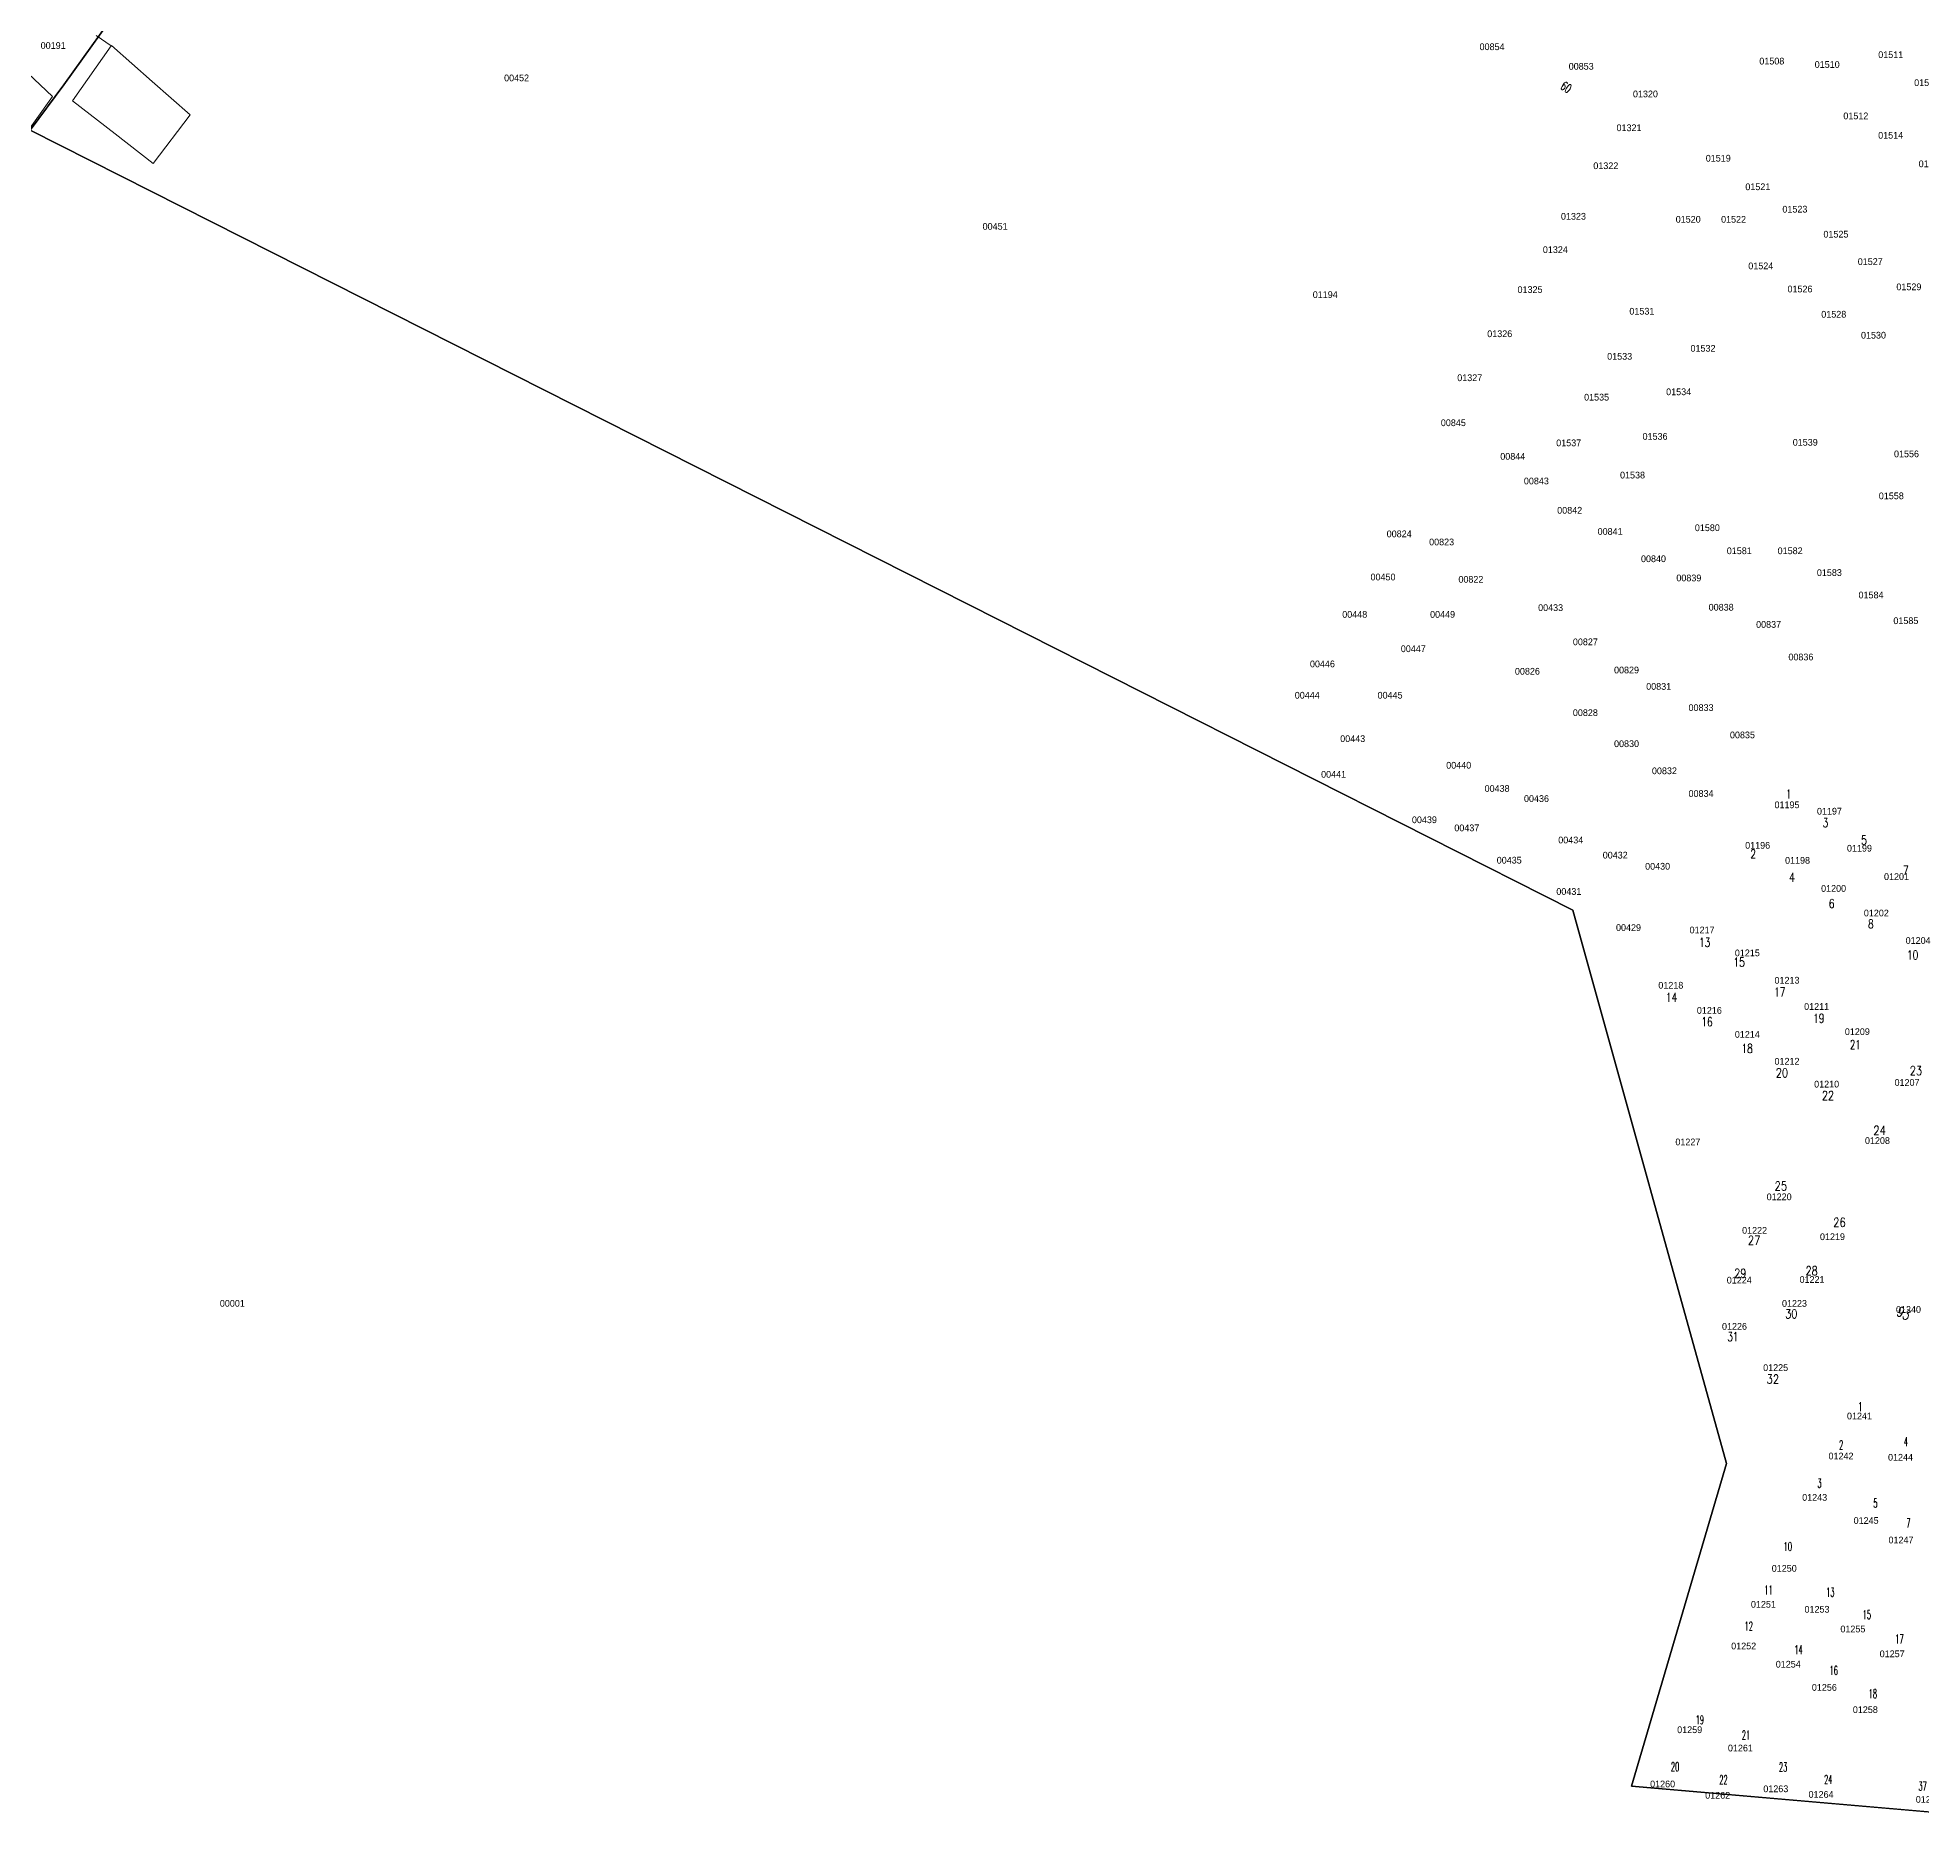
# Model space of a CAD drawing. Header units: metres. Extents: x 245232 to 248406, y 1633796 to 1637634.
# Drawn here: x 247301.5 to 247722.2, y 1634753 to 1635154.4 of the extents above; entities that cross this region are included whole.
import ezdxf
from ezdxf.enums import TextEntityAlignment as Align

# ---------------------------------------------------------------- set-up
doc = ezdxf.new("R2010")
doc.units = ezdxf.units.M
doc.header["$MEASUREMENT"] = 0
for name, color, linetype in [('historique_numero_parcelle', 7, 'Continuous'), ('limites_sections', 7, 'Continuous'), ('numero_lot', 7, 'Continuous')]:
    doc.layers.add(name, color=color, linetype=linetype)
doc.layers.add('LIMITES_PARCELLES', color=7, linetype='Continuous', lineweight=0, true_color=0xffffff)
doc.styles.add('Style-FANCY', font='FANCY.shx')
doc.styles.add('Style-STANDARD', font='STANDARD.shx')

msp = doc.modelspace()

# ---------------------------------------------------------------- linework, layer by layer
at = {"layer": 'limites_parcelles'}
for p, q in [((247317.87, 1635152.519), (247314.515, 1635154.846)), ((247309.225, 1635140.297), (247317.87, 1635152.519)), ((247317.87, 1635152.519), (247317.955, 1635152.64)), ((247317.955, 1635152.64), (247327.05, 1635144.618)), ((247295.167, 1635150.322), (247304.796, 1635141.261)), ((247327.05, 1635144.618), (247335.513, 1635137.153)), ((247304.796, 1635141.261), (247297.4, 1635130.927)), ((247318.763, 1635132.869), (247309.225, 1635140.297)), ((247335.513, 1635137.153), (247327.245, 1635126.264)), ((247327.245, 1635126.264), (247318.763, 1635132.869))]:
    msp.add_line(p, q, dxfattribs=at)
at = {"layer": 'limites_sections'}
for p, q in [((247299.761, 1635133.712), (247515.874, 1635024.452)), ((247515.874, 1635024.452), (247644.221, 1634959.563)), ((247644.221, 1634959.563), (247678.542, 1634836.02)), ((247678.542, 1634836.02), (247657.284, 1634763.969)), ((247657.284, 1634763.969), (247783.534, 1634753.015))]:
    msp.add_line(p, q, dxfattribs=at)
at = {"layer": 'limites_sections', "flags": 128}
for points in [[(247296.302, 1635790.305), (247348.226, 1635742.018), (247358.082, 1635722.505), (247359.67, 1635703.852), (247422.045, 1635629.57), (247417.621, 1635623.631), (247450.488, 1635588.229), (247542.1, 1635510.838), (247567.897, 1635483.829), (247520.934, 1635410.407), (247462.725, 1635349.552), (247386.657, 1635252.979), (247335.725, 1635183.526), (247307.282, 1635143.838), (247299.761, 1635133.712)], [(247783.534, 1634753.015), (247657.284, 1634763.969), (247678.542, 1634836.02), (247644.221, 1634959.563), (247515.874, 1635024.452), (247299.761, 1635133.712), (247307.282, 1635143.838), (247335.725, 1635183.526)]]:
    msp.add_lwpolyline(points, dxfattribs=at)

# ---------------------------------------------------------------- texts
at = {"layer": 'historique_numero_parcelle', "style": 'Style-FANCY'}
msp.add_text('00191', height=1.5, dxfattribs=at).set_placement((247304.923, 1635152.622), align=Align.MIDDLE_CENTER)
for s, p in [('00854', (247626.169, 1635152.344)), ('01511', (247715.178, 1635150.576)), ('00853', (247646.065, 1635147.974)), ('01508', (247688.626, 1635149.137)), ('01510', (247700.991, 1635148.38)), ('00452', (247408.382, 1635145.387)), ('01320', (247660.412, 1635141.812)), ('01513', (247723.195, 1635144.338)), ('01321', (247656.744, 1635134.251)), ('01512', (247707.384, 1635136.9)), ('01514', (247715.163, 1635132.581)), ('01322', (247651.563, 1635125.775)), ('01519', (247676.667, 1635127.455)), ('01516', (247724.197, 1635126.209)), ('01521', (247685.503, 1635121.079)), ('00451', (247515.225, 1635112.245)), ('01323', (247644.337, 1635114.491)), ('01520', (247669.957, 1635113.813)), ('01522', (247680.087, 1635113.813)), ('01523', (247693.776, 1635116.075)), ('01525', (247702.938, 1635110.494)), ('01324', (247640.301, 1635107.048)), ('01527', (247710.604, 1635104.376)), ('01524', (247686.165, 1635103.421)), ('01194', (247588.921, 1635096.999)), ('01325', (247634.646, 1635098.125)), ('01526', (247694.913, 1635098.257)), ('01529', (247719.228, 1635098.737)), ('01531', (247659.617, 1635093.294)), ('01528', (247702.459, 1635092.619)), ('01326', (247627.885, 1635088.265)), ('01530', (247711.322, 1635087.94)), ('01533', (247654.656, 1635083.221)), ('01532', (247673.263, 1635085.016)), ('01327', (247621.187, 1635078.443)), ('01535', (247649.505, 1635074.104)), ('01534', (247667.825, 1635075.303)), ('00845', (247617.524, 1635068.395)), ('01537', (247643.277, 1635063.906)), ('01536', (247662.561, 1635065.346)), ('01539', (247696.086, 1635064.026)), ('00844', (247630.795, 1635060.893)), ('01556', (247718.69, 1635061.445)), ('00843', (247636.062, 1635055.397)), ('01538', (247657.53, 1635056.708)), ('00842', (247643.499, 1635048.855)), ('01558', (247715.302, 1635052.073)), ('01580', (247674.234, 1635044.949)), ('00824', (247605.431, 1635043.586)), ('00823', (247614.904, 1635041.782)), ('00841', (247652.524, 1635044.118)), ('00840', (247662.206, 1635038.027)), ('01581', (247681.361, 1635039.808)), ('01582', (247692.714, 1635039.808)), ('00450', (247601.827, 1635033.953)), ('00822', (247621.44, 1635033.435)), ('00839', (247670.101, 1635033.741)), ('01583', (247701.475, 1635034.94)), ('01584', (247710.776, 1635029.936)), ('00448', (247595.511, 1635025.607)), ('00449', (247615.119, 1635025.607)), ('00433', (247639.239, 1635027.119)), ('00838', (247677.314, 1635027.2)), ('01585', (247718.553, 1635024.197)), ('00827', (247647.001, 1635019.48)), ('00837', (247687.906, 1635023.365)), ('00447', (247608.583, 1635017.937)), ('00836', (247695.118, 1635016.092)), ('00446', (247588.299, 1635014.553)), ('00826', (247634.062, 1635012.908)), ('00829', (247656.189, 1635013.188)), ('00444', (247584.911, 1635007.56)), ('00445', (247603.399, 1635007.561)), ('00831', (247663.37, 1635009.524)), ('00828', (247647.001, 1635003.66)), ('00833', (247672.827, 1635004.788)), ('00835', (247682.068, 1634998.697)), ('00443', (247595.06, 1634997.861)), ('00830', (247656.189, 1634996.731)), ('00440', (247618.723, 1634991.93)), ('00832', (247664.652, 1634990.681)), ('00441', (247590.784, 1634989.9)), ('00438', (247627.293, 1634986.742)), ('00436', (247636.083, 1634984.485)), ('00834', (247672.821, 1634985.613)), ('01195', (247692.017, 1634983.09)), ('01197', (247701.494, 1634981.665)), ('00439', (247611.066, 1634979.749)), ('00437', (247620.532, 1634977.944)), ('00434', (247643.74, 1634975.237)), ('01196', (247685.462, 1634974.039)), ('01199', (247708.191, 1634973.398)), ('00435', (247629.998, 1634970.725)), ('00432', (247653.663, 1634971.853)), ('00430', (247663.129, 1634969.372)), ('01198', (247694.369, 1634970.69)), ('01201', (247716.462, 1634967.055)), ('00431', (247643.305, 1634963.733)), ('01200', (247702.417, 1634964.418)), ('01202', (247711.964, 1634958.93)), ('00429', (247656.631, 1634955.679)), ('01217', (247673.06, 1634955.149)), ('01204', (247721.291, 1634952.802)), ('01215', (247683.16, 1634950.035)), ('01213', (247692.013, 1634943.924)), ('01218', (247666.078, 1634942.802)), ('01216', (247674.681, 1634937.189)), ('01211', (247698.631, 1634938.063)), ('01214', (247683.153, 1634931.826)), ('01209', (247707.721, 1634932.45)), ('01212', (247692.013, 1634925.84)), ('01210', (247700.866, 1634920.726)), ('01207', (247718.818, 1634921.1)), ('01227', (247669.887, 1634907.827)), ('01208', (247712.209, 1634908.129)), ('01220', (247690.264, 1634895.569)), ('01222', (247684.778, 1634888.085)), ('01219', (247702.166, 1634886.66)), ('01224', (247681.351, 1634876.968)), ('01221', (247697.612, 1634877.111)), ('00001', (247344.92, 1634871.78)), ('01223', (247693.684, 1634871.765)), ('01240', (247719.137, 1634870.419)), ('01226', (247680.289, 1634866.634)), ('01225', (247689.48, 1634857.44)), ('01241', (247708.196, 1634846.633)), ('01242', (247704.074, 1634837.691)), ('01244', (247717.361, 1634837.419)), ('01243', (247698.195, 1634828.457)), ('01245', (247709.681, 1634823.296)), ('01247', (247717.459, 1634818.951)), ('01250', (247691.395, 1634812.611)), ('01251', (247686.753, 1634804.592)), ('01253', (247698.711, 1634803.477)), ('01255', (247706.722, 1634799.08)), ('01252', (247682.351, 1634795.281)), ('01257', (247715.497, 1634793.535)), ('01254', (247692.296, 1634791.216)), ('01256', (247700.355, 1634786.033)), ('01258', (247709.503, 1634781.067)), ('01259', (247670.291, 1634776.585)), ('01261', (247681.618, 1634772.498)), ('01260', (247664.244, 1634764.48)), ('01263', (247689.516, 1634763.394)), ('01262', (247676.544, 1634761.945)), ('01264', (247699.619, 1634762.145)), ('01277', (247723.558, 1634761.031))]:
    msp.add_text(s, height=1.5, rotation=0.1323, dxfattribs=at).set_placement(p, align=Align.MIDDLE_CENTER)
at = {"layer": 'numero_lot', "linetype": 'Continuous', "style": 'Style-STANDARD', "width": 0.701047}
msp.add_text('60', height=2, rotation=327.26698, dxfattribs=at).set_placement((247641.255, 1635143.064))
at = {"layer": 'numero_lot', "linetype": 'Continuous', "style": 'Style-STANDARD', "width": 0.833333}
msp.add_text('93', height=2.25, rotation=335, dxfattribs=at).set_placement((247717.223, 1634871.182), align=Align.TOP_LEFT)
at = {"layer": 'numero_lot', "linetype": 'Continuous', "char_height": 2, "attachment_point": 1, "line_spacing_factor": 0.819163, "style": 'Style-STANDARD'}
for s, insert in [('\\H1x;\\W0.571429;1', (247691.911, 1634986.487)), ('\\H1x;\\W0.809524;3', (247699.966, 1634980.097)), ('\\H1x;\\W0.809524;5', (247708.581, 1634976.208)), ('\\H1x;\\W0.809524;2', (247683.832, 1634973.152)), ('\\H1x;\\W0.857143;4', (247692.45, 1634967.873)), ('\\H1x;\\W0.809524;7', (247717.906, 1634969.466)), ('\\H1x;\\W0.809524;6', (247701.357, 1634962.039)), ('\\H1x;\\W0.809524;8', (247710.102, 1634957.521)), ('\\H1x;\\W0.809524;13', (247672.377, 1634953.369)), ('\\H1x;\\W0.809524;15', (247680.077, 1634948.973)), ('\\H1x;\\W0.809524;10', (247718.793, 1634950.561)), ('\\H1x;\\W0.833332;14', (247664.934, 1634941.113)), ('\\H1x;\\W0.809524;17', (247689.137, 1634942.305)), ('\\H1x;\\W0.809524;19', (247697.842, 1634936.437)), ('\\H1x;\\W0.809524;16', (247672.89, 1634935.645)), ('\\H1x;\\W0.809524;18', (247681.852, 1634929.71)), ('\\H1x;\\W0.761905;21', (247706.079, 1634930.552)), ('\\H1x;\\W0.880951;20', (247689.503, 1634924.245)), ('\\H1x;\\W0.880951;23', (247719.421, 1634924.733)), ('\\H1x;\\W0.880951;22', (247699.79, 1634919.174)), ('\\H1x;\\W0.904762;24', (247711.275, 1634911.383)), ('\\H1x;\\W0.880951;25', (247689.258, 1634898.987)), ('\\H1x;\\W0.880951;26', (247702.358, 1634890.866)), ('\\H1x;\\W0.880951;27', (247683.297, 1634886.853)), ('\\H1x;\\W0.880951;29', (247680.215, 1634879.49)), ('\\H1x;\\W0.880951;28', (247696.146, 1634880.068)), ('\\H1x;\\W0.880951;30', (247691.595, 1634870.438)), ('\\H1x;\\W0.761905;31', (247678.737, 1634865.337)), ('\\H1x;\\W0.880951;32', (247687.479, 1634855.867)), ('\\H1x;\\W0.571429;1', (247707.908, 1634849.712)), ('\\H1x;\\W0.571429;2', (247703.638, 1634841.181)), ('\\H1x;\\W0.571429;4', (247718.104, 1634841.912)), ('\\H1x;\\W0.571429;3', (247698.804, 1634832.629)), ('\\H1x;\\W0.571429;5', (247711.296, 1634828.187)), ('\\H1x;\\W0.571429;7', (247718.679, 1634823.772)), ('\\H1x;\\W0.571429;10', (247691.275, 1634818.493)), ('\\H1x;\\W0.571429;11', (247686.96, 1634808.775)), ('\\H1x;\\W0.571429;13', (247700.767, 1634808.295)), ('\\H1x;\\W0.571429;15', (247708.917, 1634803.304)), ('\\H1x;\\W0.571429;12', (247682.55, 1634800.713)), ('\\H1x;\\W0.571429;17', (247716.204, 1634797.833)), ('\\H1x;\\W0.571429;14', (247693.672, 1634795.434)), ('\\H1x;\\W0.571429;16', (247701.534, 1634790.827)), ('\\H1x;\\W0.571429;18', (247710.26, 1634785.644)), ('\\H1x;\\W0.571429;19', (247671.643, 1634779.799)), ('\\H1x;\\W0.571429;21', (247681.944, 1634776.399)), ('\\H1x;\\W0.571429;20', (247666.11, 1634769.324)), ('\\H1x;\\W0.571429;23', (247690.228, 1634769.261)), ('\\H1x;\\W0.571429;22', (247676.903, 1634766.417)), ('\\H1x;\\W0.571429;24', (247700.296, 1634766.478)), ('\\H1x;\\W0.571429;37', (247721.361, 1634764.989))]:
    msp.add_mtext(s, dxfattribs=dict(at, insert=insert))

doc.saveas('drawing.dxf')
